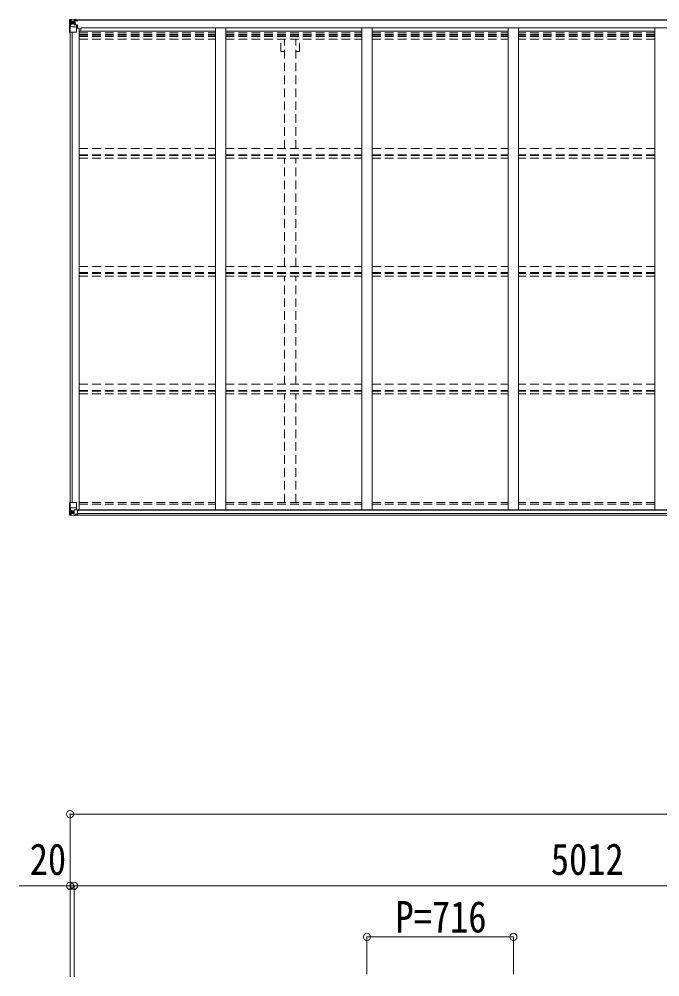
# Model space of a CAD drawing. Units: millimetres at full size, sheet at 1:35. Extents: x -9837 to 9837, y -6790 to 6790.
# Drawn here: x -2474 to 659, y -364 to 4317 of the extents above; entities that cross this region are included whole.
import ezdxf
from ezdxf.enums import TextEntityAlignment as Align

# ---------------------------------------------------------------- set-up
doc = ezdxf.new("R2010")
doc.units = ezdxf.units.MM
doc.header["$LTSCALE"] = 35
doc.header["$PDMODE"] = 32
doc.header["$PDSIZE"] = 35
doc.linetypes.add('DASHED1', pattern=[1.8, 1.2, -0.6])
for name, color, linetype, lineweight in [('0-3_ELV2', 4, 'Continuous', 9), ('0-4_TABLE1', 6, 'Continuous', 9), ('0-6_OTH_LINE', 6, 'Continuous', 9)]:
    doc.layers.add(name, color=color, linetype=linetype, lineweight=lineweight)
doc.styles.add('ＭＳ ゴシック', font='')
doc.styles.get('ＭＳ ゴシック').set_extended_font_data('MS Gothic')

msp = doc.modelspace()

# ---------------------------------------------------------------- linework, layer by layer
at = {"layer": '0-3_ELV2'}
for p, q in [((-2203.96, 4314.69), (2800.04, 4314.69)), ((-2203.96, 4312.54), (2800.04, 4312.54)), ((-2180.46, 4272.57), (-2193.46, 4272.57)), ((-2180.46, 4272.57), (-2180.46, 1918.59)), ((-2172.96, 4258.89), (-2172.96, 4274.4)), ((-2172.96, 4274.4), (2774.04, 4274.4)), ((-1514.46, 4274.39), (-1514.46, 1918.59)), ((-1464.46, 4274.39), (-1464.46, 1918.59)), ((-798.46, 4274.39), (-798.46, 1918.59)), ((-748.46, 4274.39), (-748.46, 1918.59)), ((-82.46, 4274.39), (-82.46, 1918.59)), ((-32.46, 4274.39), (-32.46, 1918.59)), ((633.54, 4274.39), (633.54, 1918.59)), ((-2225.46, 4253.92), (-2225.46, 1954.61)), ((-2215.76, 4253.92), (-2215.76, 1954.61)), ((-2180.46, 4258.89), (-1514.46, 4258.89)), ((-1464.46, 4258.89), (-798.46, 4258.89)), ((-748.46, 4258.89), (-82.46, 4258.89)), ((633.54, 4258.89), (-32.46, 4258.89)), ((-2200.73, 1918.59), (2790.04, 1918.59)), ((-2198.96, 1892.82), (2800.04, 1892.82)), ((-2188.96, 1916.33), (2790.04, 1916.33)), ((-2188.96, 1900.71), (2790.04, 1900.71))]:
    msp.add_line(p, q, dxfattribs=at)
at = {"layer": '0-3_ELV2', "linetype": 'DASHED1'}
for p, q in [((-2180.46, 4250.49), (-1514.46, 4250.49)), ((-2180.46, 4242.29), (-1514.46, 4242.29)), ((-2180.46, 4238.37), (-1514.46, 4238.37)), ((-2180.46, 4233.29), (-1514.46, 4233.29)), ((-2180.46, 4220.28), (-1514.46, 4220.28)), ((-1464.46, 4250.49), (-798.46, 4250.49)), ((-1464.46, 4242.29), (-798.46, 4242.29)), ((-1464.46, 4238.37), (-798.46, 4238.37)), ((-1464.46, 4233.29), (-798.46, 4233.29)), ((-1464.46, 4220.28), (-798.46, 4220.28)), ((-1194.66, 4158.69), (-1194.66, 4220.28)), ((-1176.96, 3684.54), (-1176.96, 4220.28)), ((-1121.96, 3684.54), (-1121.96, 4220.28)), ((-1104.26, 4158.69), (-1104.26, 4220.28)), ((-748.46, 4250.49), (-82.46, 4250.49)), ((-748.46, 4242.29), (-82.46, 4242.29)), ((-748.46, 4238.37), (-82.46, 4238.37)), ((-748.46, 4233.29), (-82.46, 4233.29)), ((-748.46, 4220.28), (-82.46, 4220.28)), ((633.54, 4250.49), (-32.46, 4250.49)), ((633.54, 4242.29), (-32.46, 4242.29)), ((633.54, 4238.37), (-32.46, 4238.37)), ((633.54, 4233.29), (-32.46, 4233.29)), ((633.54, 4220.28), (-32.46, 4220.28)), ((-1194.66, 4158.69), (-1176.96, 4158.69)), ((-1121.96, 4158.69), (-1104.26, 4158.69)), ((-2180.46, 3684.54), (-1514.49, 3684.54)), ((-2180.46, 3654.81), (-1514.49, 3654.81)), ((-1464.46, 3684.54), (-798.49, 3684.54)), ((-1464.46, 3654.81), (-798.49, 3654.81)), ((-748.46, 3684.54), (-82.49, 3684.54)), ((-748.46, 3654.81), (-82.49, 3654.81)), ((633.54, 3684.54), (-32.46, 3684.54)), ((633.54, 3654.81), (-32.46, 3654.81)), ((-2180.46, 3650.26), (-1514.49, 3650.26)), ((-2180.46, 3637.25), (-1514.49, 3637.25)), ((-1464.46, 3650.26), (-798.49, 3650.26)), ((-1464.46, 3637.25), (-798.49, 3637.25)), ((-1176.96, 3108.34), (-1176.96, 3637.25)), ((-1121.96, 3108.34), (-1121.96, 3637.25)), ((-748.46, 3650.26), (-82.49, 3650.26)), ((-748.46, 3637.25), (-82.49, 3637.25)), ((633.54, 3650.26), (-32.46, 3650.26)), ((633.54, 3637.25), (-32.46, 3637.25)), ((-2180.46, 3108.46), (-1514.49, 3108.46)), ((-1464.46, 3108.46), (-798.49, 3108.46)), ((-748.46, 3108.46), (-82.49, 3108.46)), ((633.54, 3108.46), (-32.46, 3108.46)), ((-2180.46, 3078.73), (-1514.49, 3078.73)), ((-2180.46, 3074.18), (-1514.49, 3074.18)), ((-2180.46, 3061.17), (-1514.49, 3061.17)), ((-1464.46, 3078.73), (-798.49, 3078.73)), ((-1464.46, 3074.18), (-798.49, 3074.18)), ((-1464.46, 3061.17), (-798.49, 3061.17)), ((-1176.96, 2532.26), (-1176.96, 3059.98)), ((-1121.96, 2532.26), (-1121.96, 3059.98)), ((-748.46, 3078.73), (-82.49, 3078.73)), ((-748.46, 3074.18), (-82.49, 3074.18)), ((-748.46, 3061.17), (-82.49, 3061.17)), ((633.54, 3078.73), (-32.46, 3078.73)), ((633.54, 3074.18), (-32.46, 3074.18)), ((633.54, 3061.17), (-32.46, 3061.17)), ((-2180.46, 2532.39), (-1514.49, 2532.39)), ((-1464.46, 2532.39), (-798.49, 2532.39)), ((-748.46, 2532.39), (-82.49, 2532.39)), ((633.54, 2532.39), (-32.46, 2532.39)), ((-2180.46, 2502.65), (-1514.49, 2502.65)), ((-2180.46, 2498.1), (-1514.49, 2498.1)), ((-2180.46, 2485.09), (-1514.49, 2485.09)), ((-1464.46, 2502.65), (-798.49, 2502.65)), ((-1464.46, 2498.1), (-798.49, 2498.1)), ((-1464.46, 2485.09), (-798.49, 2485.09)), ((-1176.96, 1954.76), (-1176.96, 2483.9)), ((-1121.96, 1954.76), (-1121.96, 2483.9)), ((-748.46, 2502.65), (-82.49, 2502.65)), ((-748.46, 2498.1), (-82.49, 2498.1)), ((-748.46, 2485.09), (-82.49, 2485.09)), ((633.54, 2502.65), (-32.46, 2502.65)), ((633.54, 2498.1), (-32.46, 2498.1)), ((633.54, 2485.09), (-32.46, 2485.09)), ((-2180.46, 1954.76), (-1514.46, 1954.76)), ((-2180.46, 1946.42), (-1514.46, 1946.42)), ((-1464.46, 1954.76), (-798.46, 1954.76)), ((-1464.46, 1946.42), (-798.46, 1946.42)), ((-748.46, 1954.76), (-82.46, 1954.76)), ((-748.46, 1946.42), (-82.46, 1946.42)), ((633.54, 1954.76), (-32.46, 1954.76)), ((633.54, 1946.42), (-32.46, 1946.42))]:
    msp.add_line(p, q, dxfattribs=at)
at = {"layer": '0-4_TABLE1'}
for p, q in [((-2227.46, 4314.63), (-2227.46, 4253.92)), ((-2198.96, 4317.32), (-2226.52, 4315.63)), ((-2226.52, 4315.59), (-2226.52, 4315.62)), ((-2217.55, 4316.01), (-2225.48, 4315.54)), ((-2224.62, 4314.57), (-2224.62, 4314.5)), ((-2224.62, 4253.92), (-2224.62, 4314.5)), ((-2220.65, 4311.13), (-2223.38, 4314.8)), ((-2219.79, 4307.62), (-2217.46, 4307.68)), ((-2219.79, 4294.15), (-2219.79, 4307.62)), ((-2205.46, 4316.8), (-2217.46, 4316.02)), ((-2203.96, 4307.68), (-2217.46, 4307.68)), ((-2205.46, 4290.82), (-2205.46, 4316.92)), ((-2205.46, 4316.03), (-2198.96, 4316.43)), ((-2203.96, 4311.21), (-2205.46, 4311.21)), ((-2198.96, 4315.51), (-2203.96, 4315.42)), ((-2195.46, 4310.85), (-2203.96, 4310.85)), ((-2203.85, 4309.55), (-2199.96, 4309.55)), ((-2203.47, 4309.92), (-2193.46, 4310.01)), ((-2203.47, 4309.76), (-2203.47, 4309.92)), ((-2188.46, 4309.89), (-2203.47, 4309.76)), ((-2203.46, 4311.88), (-2203.46, 4309.92)), ((-2195.46, 4311.88), (-2203.46, 4311.88)), ((-2195.46, 4311.85), (-2203.46, 4311.85)), ((-2199.96, 4289.82), (-2199.96, 4309.78)), ((-2198.96, 4314.69), (-2198.96, 4317.32)), ((-2195.46, 4310.85), (-2195.46, 4312.54)), ((-2193.96, 4315.12), (-2193.96, 4314.69)), ((-2193.66, 4315.12), (-2193.96, 4315.12)), ((-2193.66, 4315.12), (-2191.97, 4314.69)), ((-2193.46, 4311.62), (-2187.46, 4311.62)), ((-2188.46, 4312.54), (-2188.46, 4311.62)), ((-2187.46, 4309.94), (-2187.46, 4312.54)), ((-2224.07, 4280.8), (-2219.93, 4292.89)), ((-2224.07, 4280.8), (-2217.46, 4280.59)), ((-2217.46, 4294.12), (-2219.79, 4294.15)), ((-2203.96, 4294.12), (-2217.46, 4294.12)), ((-2217.46, 4294.12), (-2217.46, 4294.12)), ((-2217.46, 4280.59), (-2193.46, 4280.59)), ((-2211.98, 4300.48), (-2211.98, 4299.52)), ((-2204.64, 4290.56), (-2194.29, 4288.91)), ((-2204.64, 4289.93), (-2204.64, 4290.56)), ((-2194.29, 4288.28), (-2204.64, 4289.93)), ((-2199.96, 4305.92), (-2203.96, 4305.92)), ((-2199.96, 4297.72), (-2203.96, 4297.72)), ((-2194.29, 4288.91), (-2194.29, 4288.28)), ((-2194.01, 4288.83), (-2188.96, 4288.79)), ((-2193.46, 4254.92), (-2193.46, 4288.02)), ((-2188.96, 4287.07), (-2193.46, 4287.04)), ((-2188.96, 4276.92), (-2193.46, 4276.92)), ((-2189.96, 4288.8), (-2189.96, 4287.06)), ((-2188.96, 4272.57), (-2188.96, 4288.79)), ((-2227.46, 4253.92), (-2194.46, 4253.92)), ((-2227.46, 1954.61), (-2194.46, 1954.61)), ((-2227.46, 1893.9), (-2227.46, 1954.61)), ((-2224.62, 1954.61), (-2224.62, 1894.03)), ((-2224.07, 1927.73), (-2217.46, 1927.94)), ((-2224.07, 1927.73), (-2219.93, 1915.65)), ((-2217.46, 1927.94), (-2193.46, 1927.94)), ((-2194.29, 1920.26), (-2204.64, 1918.6)), ((-2201.94, 1918.4), (-2194.29, 1919.62)), ((-2194.29, 1919.62), (-2194.29, 1920.26)), ((-2193.46, 1953.61), (-2193.46, 1920.51)), ((-2226.52, 1892.94), (-2226.52, 1892.9)), ((-2217.55, 1892.52), (-2225.48, 1892.99)), ((-2224.62, 1893.96), (-2224.62, 1894.03)), ((-2220.65, 1897.4), (-2223.38, 1893.73)), ((-2217.46, 1914.41), (-2219.79, 1914.38)), ((-2219.79, 1914.38), (-2219.79, 1900.91)), ((-2219.79, 1900.91), (-2217.46, 1900.85)), ((-2217.46, 1914.41), (-2217.46, 1914.41)), ((-2205.46, 1914.41), (-2217.46, 1914.41)), ((-2217.46, 1900.85), (-2205.46, 1900.85)), ((-2205.46, 1891.73), (-2217.46, 1892.51)), ((-2212.94, 1908.05), (-2212.94, 1909.01)), ((-2205.46, 1918.4), (-2198.96, 1918.4)), ((-2205.46, 1918.4), (-2205.46, 1891.61)), ((-2204.64, 1918.6), (-2204.64, 1918.4)), ((-2198.96, 1918.4), (-2189.96, 1918.37)), ((-2198.96, 1891.21), (-2198.96, 1897.16)), ((-2189.96, 1896.59), (-2198.96, 1896.53)), ((-2188.96, 1917.46), (-2188.96, 1897.3))]:
    msp.add_line(p, q, dxfattribs=at)
for points in [[(-2198.96, 4315.92), (-2203.96, 4315.92), (-2203.96, 4290.46)], [(-2193.46, 4311.62), (-2193.46, 4310), (-2187.46, 4310.05)], [(-2213.9, 4301.44), (-2214.86, 4301.44), (-2214.86, 4302.4), (-2213.9, 4302.4)], [(-2212.94, 4303.36), (-2212.94, 4304.32), (-2211.98, 4304.32), (-2211.98, 4303.36)], [(-2211.98, 4299.52), (-2212.94, 4299.52), (-2212.94, 4300.48)], [(-2211.02, 4302.4), (-2210.06, 4302.4), (-2210.06, 4301.44), (-2211.02, 4301.44)], [(-2226.52, 1892.9), (-2217.46, 1892.35), (-2198.96, 1891.21)], [(-2213.9, 1906.13), (-2214.86, 1906.13), (-2214.86, 1907.09), (-2213.9, 1907.09)], [(-2212.94, 1909.01), (-2211.98, 1909.01), (-2211.98, 1908.05)], [(-2211.98, 1905.17), (-2211.98, 1904.21), (-2212.94, 1904.21), (-2212.94, 1905.17)], [(-2211.02, 1907.09), (-2210.06, 1907.09), (-2210.06, 1906.13), (-2211.02, 1906.13)], [(-2188.96, 1897.3), (-2188.97, 1897.19), (-2198.96, 1897.16)]]:
    msp.add_lwpolyline(points, dxfattribs=at)
for centre in [(-2212.46, 4301.92), (-2212.46, 1906.61)]:
    msp.add_circle(centre, 5.3, dxfattribs=at)
for centre, radius, start, end in [((-2226.46, 4314.63), 0.999, 93.4424, 179.95083), ((-2226.46, 4314.63), 1, 93.50017, 180.00079), ((-2226.46, 4314.59), 0.999, 93.4424, 179.95083), ((-2225.31, 4328.24), 12.7, 269.24466, 275.10311), ((-2223.34, 4314.63), 1.28, 131.17831, 182.45895), ((-2203.46, 4312.38), 0.5, 179.99802, 269.99691), ((-2203.46, 4312.35), 0.5, 180.00109, 270.00109), ((-2203.46, 4309.42), 0.5, 90.52895, 180.04464), ((-2203.45, 4309.25), 0.513, 91.88028, 181.04707), ((-2188.32, 4317.58), 7.69, 268.96999, 276.43426), ((-2213.9, 4303.36), 0.96, 270, 0), ((-2213.9, 4300.48), 0.96, 0, 90), ((-2211.02, 4303.36), 0.96, 180, 270), ((-2211.02, 4300.48), 0.96, 90, 180), ((-2204.53, 4291.49), 0.937, 182.32209, 263.26766), ((-2204.53, 4290.86), 0.937, 182.32209, 263.26766), ((-2194.4, 4287.98), 0.937, 2.32209, 83.26766), ((-2194.4, 4287.34), 0.937, 2.32209, 83.26766), ((-2194.46, 4254.92), 1, 270, 0), ((-2194.46, 1953.61), 1, 0, 90), ((-2194.4, 1921.19), 0.937, 276.73234, 357.67791), ((-2194.4, 1920.55), 0.937, 276.73234, 357.67791), ((-2226.46, 1893.94), 0.999, 180.04917, 266.5576), ((-2226.46, 1893.9), 0.999, 180.04917, 266.5576), ((-2226.46, 1893.9), 1, 179.99921, 266.49983), ((-2225.31, 1880.29), 12.7, 84.89689, 90.75534), ((-2223.34, 1893.9), 1.28, 177.54105, 228.82169), ((-2213.9, 1908.05), 0.96, 270, 0), ((-2213.9, 1905.17), 0.96, 0, 90), ((-2211.02, 1908.05), 0.96, 180, 270), ((-2211.02, 1905.17), 0.96, 90, 180), ((-2204.53, 1917.67), 0.937, 96.73234, 129.06602)]:
    msp.add_arc(centre, radius, start, end, dxfattribs=at)
for centre, major_axis, ratio, start_param, end_param in [((-2025.52, 4327.94), (201, 12.36), 0.060933, 3.1373463, 3.1378449), ((-2224.52, 4315.71), (2, 0.12), 0.060933, 3.1378449, 4.2119296), ((-2224.33, 4312.61), (-0.02, 3), 0.466854, 5.5234897, 6.1575023), ((-2222.67, 4307.54), (0.03, 5), 0.573921, 4.7320603, 5.5159136), ((-2299.21, 4307.68), (81.75, 0), 0.061163, 0, 0.0007725), ((-2223.35, 4283.15), (0.85, 2.32), 0.403757, 2.3087461, 3.2744049), ((-2221.2, 4294.17), (0, 3), 0.468246, 4.2703918, 4.7058971), ((-2223.35, 1925.38), (0.85, -2.32), 0.403757, 3.0087805, 3.9744392), ((-2224.52, 1892.82), (2, -0.12), 0.060933, 2.0712557, 3.1453404), ((-2025.52, 1880.59), (201, -12.36), 0.060933, 3.1453404, 3.145839), ((-2224.33, 1895.92), (-0.02, -3), 0.466854, 0.125683, 0.7596956), ((-2222.66, 1900.99), (0.03, -5), 0.573921, 0.7672717, 1.551125), ((-2221.2, 1914.36), (0, -3), 0.468246, 1.5772882, 2.0127935), ((-2299.21, 1900.85), (81.75, 0), 0.061163, 6.2824128, 6.2831853), ((-2189.96, 1917.46), (1, -0.021), 0.906239, 0.0187047, 1.589501), ((-2189.96, 1897.29), (1, 0.012), 0.707053, 4.7036637, 6.124411)]:
    msp.add_ellipse(centre, major_axis=major_axis, ratio=ratio, start_param=start_param, end_param=end_param, dxfattribs=at)
at = {"layer": '0-6_OTH_LINE'}
for p, q in [((-2225.46, 431.05), (-2225.46, -361.6)), ((-2225.46, 431.05), (7838.54, 431.05)), ((-2225.46, 81.05), (-2225.46, -364.36)), ((-2225.46, 81.05), (-2205.46, 81.05)), ((-2205.46, 81.05), (-2205.46, -364.36)), ((-2205.46, 81.05), (2806.54, 81.05)), ((-773.46, -168.95), (-773.46, -351.41)), ((-773.46, -168.95), (-57.46, -168.95)), ((-57.46, -168.95), (-57.46, -351.41))]:
    msp.add_line(p, q, dxfattribs=at)
at = {"layer": '0-6_OTH_LINE', "lineweight": 18}
msp.add_line((-2225.46, 81.05), (-2474.3, 81.05), dxfattribs=at)
at = {"layer": '0-6_OTH_LINE'}
for p in [(-2225.46, 431.05), (-2225.46, 81.05), (-2205.46, 81.05), (-773.46, -168.95), (-57.46, -168.95)]:
    msp.add_point(p, dxfattribs=at)

# ---------------------------------------------------------------- texts
at = {"layer": '0-6_OTH_LINE', "color": 7, "style": 'ＭＳ ゴシック', "width": 0.85}
for s, p in [('20', (-2422.55, 87.61)), ('5012', (125.54, 88.05)), ('P=716', (-634.21, -193.95))]:
    msp.add_text(s, height=154, dxfattribs=at).set_placement(p, align=Align.BOTTOM_LEFT)

doc.saveas('drawing.dxf')
